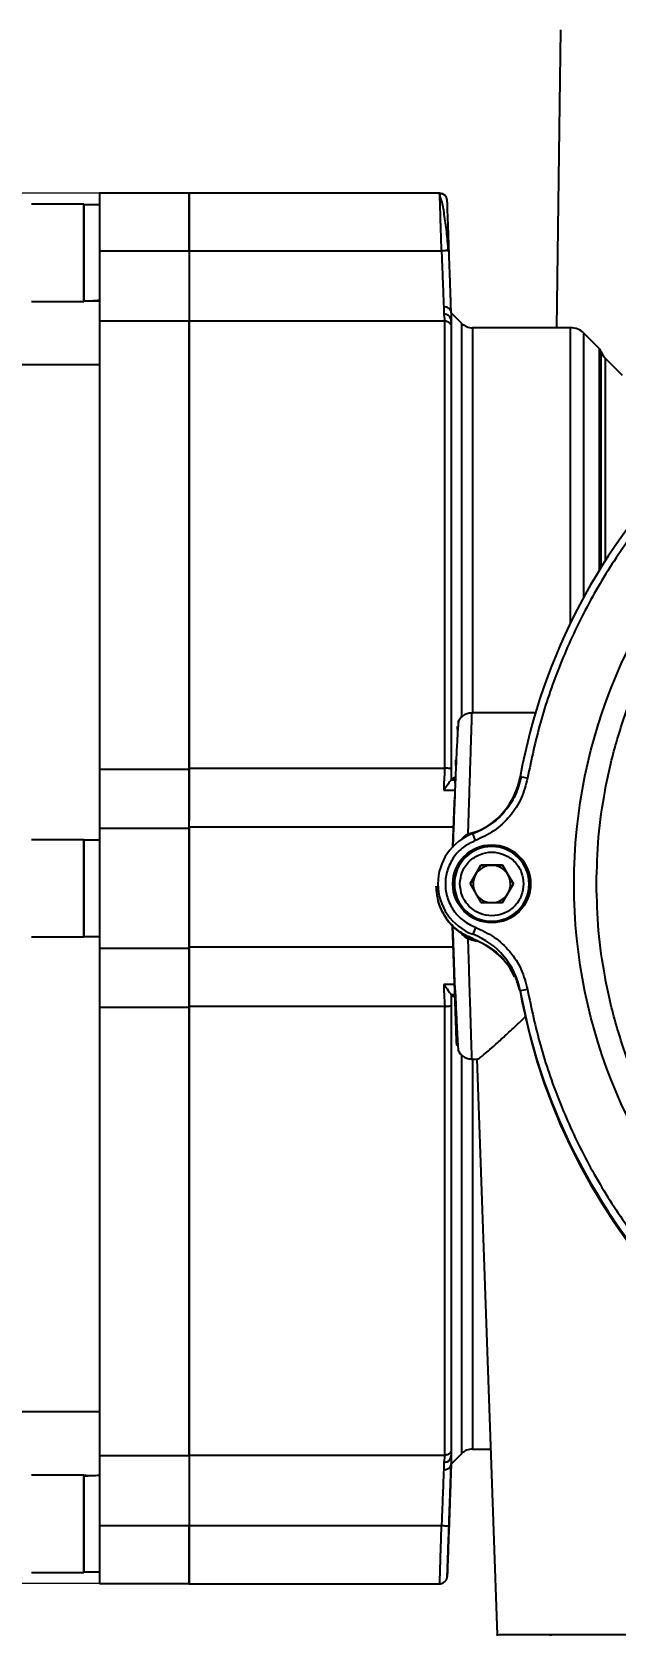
# Model space of a CAD drawing. Header units: millimetres. Extents: x 2344 to 4024, y 1094 to 2282.
# Drawn here: x 3394.2 to 3472.2, y 1926.3 to 2140.7 of the extents above; entities that cross this region are included whole.
import ezdxf

# ---------------------------------------------------------------- set-up
doc = ezdxf.new("R2010")
doc.units = ezdxf.units.MM
doc.layers.add('AM_5', color=3, linetype='Continuous', lineweight=25)
doc.styles.add('SLDTEXTSTYLE1', font='txt.shx', dxfattribs={"width": 0.7, "bigfont": 'gbcbig.shx'})
doc.dimstyles.new('SLDDIMSTYLE12$0', dxfattribs={"dimtxt": 12, "dimasz": 10, "dimexe": 0, "dimexo": 0.0625, "dimgap": 0.875, "dimtad": 1, "dimdec": 1, "dimlfac": 1.8, "dimrnd": 1e-09, "dimzin": 12, "dimdsep": 46, "dimtxsty": 'SLDTEXTSTYLE1', "dimcen": 0.09, "dimdle": 8.16, "dimclrd": 3, "dimclre": 3, "dimadec": 0, "dimazin": 3, "dimtfac": 1, "dimtdec": 1, "dimtofl": 0, "dimtmove": 0, "dimatfit": 3, "dimfxl": 0, "dimfrac": 2, "dimtolj": 1, "dimlwd": 5, "dimlwe": 5, "dimarcsym": 0})

# ---------------------------------------------------------------- blocks, each defined once
blk = doc.blocks.new('*D61')
at = {"layer": 'AM_5', "color": 3, "lineweight": 5, "transparency": 16777216}
blk.add_line((3403.17, 2119.18), (3236.54, 2119.18), dxfattribs=at)
at = {"layer": 'AM_5', "color": 3, "linetype": 'Continuous', "lineweight": 5, "transparency": 16777216}
for p, q in [((3236.54, 2109.18), (3236.54, 1943.18)), ((3403.17, 1933.18), (3236.54, 1933.18))]:
    blk.add_line(p, q, dxfattribs=at)
at = {"layer": 'AM_5', "color": 3, "transparency": 16777216}
for points in [[(3234.88, 2109.18), (3238.21, 2109.18), (3236.54, 2119.18)], [(3234.88, 1943.18), (3238.21, 1943.18), (3236.54, 1933.18)]]:
    blk.add_solid(points, dxfattribs=at)
at = {"layer": 'Defpoints', "color": 0, "transparency": 16777216}
for p in [(3403.23, 2119.18), (3236.54, 1933.18), (3403.23, 1933.18)]:
    blk.add_point(p, dxfattribs=at)
at = {"layer": 'AM_5', "color": 0, "transparency": 16777216, "insert": (3229.67, 2026.18), "char_height": 12, "attachment_point": 5, "rotation": 90, "style": 'SLDTEXTSTYLE1'}
blk.add_mtext('\\A1;186', dxfattribs=at)

msp = doc.modelspace()

# ---------------------------------------------------------------- linework, layer by layer
at = {"color": 7, "linetype": 'Continuous', "lineweight": 25}
for p, q in [((3464.829, 2140.999), (3464.307, 2101.163)), ((3415.229, 2119.183), (3403.229, 2119.184)), ((3403.229, 2119.184), (3403.229, 2111.464)), ((3415.229, 2111.464), (3415.229, 2119.183)), ((3448.704, 2119.163), (3415.229, 2119.163)), ((3448.893, 2118.326), (3448.667, 2119.023)), ((3401.129, 2117.684), (3394.129, 2117.684)), ((3401.129, 2117.684), (3401.129, 2111.184)), ((3403.229, 2117.624), (3401.129, 2117.624)), ((3401.129, 2104.744), (3401.129, 2117.624)), ((3401.129, 2111.184), (3401.129, 2104.684)), ((3403.229, 2111.464), (3415.229, 2111.464)), ((3403.229, 2111.464), (3403.229, 2102.028)), ((3415.229, 2111.464), (3415.229, 2102.028)), ((3415.229, 2111.461), (3448.94, 2111.461)), ((3394.129, 2104.684), (3401.129, 2104.684)), ((3415.229, 2102.028), (3403.229, 2102.028)), ((3449.363, 2102.042), (3415.229, 2102.042)), ((3449.229, 2103.001), (3449.363, 2102.042)), ((3450.23, 2102.043), (3450.16, 2102.44)), ((3450.229, 2103.18), (3450.229, 2102.118)), ((3451.643, 2101.749), (3450.229, 2103.163)), ((3450.229, 2102.118), (3450.229, 2101.552)), ((3466.193, 2101.163), (3453.057, 2101.163)), ((3470.042, 2098.35), (3467.961, 2100.431)), ((3470.292, 2069.141), (3470.292, 2097.933)), ((3473.123, 2094.769), (3470.791, 2097.101)), ((3470.791, 2097.101), (3470.791, 2069.93)), ((3403.229, 2096.184), (3262.229, 2096.184)), ((3461.489, 2049.642), (3452.973, 2049.642)), ((3450.822, 2043.35), (3450.796, 2042.602)), ((3450.822, 2043.359), (3450.822, 2043.35)), ((3403.228, 2042.117), (3415.228, 2042.117)), ((3403.228, 2042.117), (3403.228, 2034.179)), ((3415.228, 2042.269), (3449.362, 2042.258)), ((3415.228, 2042.117), (3415.228, 2035.275)), ((3450.228, 2042.155), (3450.228, 2040.698)), ((3449.235, 2039.322), (3450.733, 2039.322)), ((3450.213, 2040.671), (3450.228, 2040.698)), ((3450.729, 2040.671), (3450.213, 2040.671)), ((3450.228, 2040.698), (3450.707, 2041.062)), ((3450.742, 2041.05), (3450.714, 2040.256)), ((3450.742, 2041.063), (3450.742, 2041.05)), ((3450.623, 2037.635), (3450.416, 2031.715)), ((3450.65, 2038.421), (3450.623, 2037.635)), ((3450.65, 2038.439), (3450.65, 2038.421)), ((3401.128, 2032.684), (3394.128, 2032.684)), ((3401.128, 2032.684), (3401.128, 2019.684)), ((3403.228, 2032.624), (3401.128, 2032.624)), ((3401.128, 2019.744), (3401.128, 2032.624)), ((3415.228, 2034.179), (3403.228, 2034.179)), ((3403.228, 2034.179), (3403.228, 2018.188)), ((3450.507, 2034.341), (3415.228, 2034.341)), ((3415.228, 2018.188), (3415.228, 2034.179)), ((3452.455, 2033.449), (3452.983, 2033.604)), ((3452.983, 2033.604), (3453.859, 2033.883)), ((3454.208, 2029.27), (3452.764, 2026.77)), ((3453.486, 2028.014), (3454.208, 2029.264)), ((3457.094, 2029.27), (3454.208, 2029.27)), ((3454.208, 2029.264), (3454.208, 2029.27)), ((3454.208, 2029.264), (3455.651, 2029.264)), ((3455.651, 2029.264), (3457.094, 2029.264)), ((3458.538, 2026.77), (3457.094, 2029.27)), ((3457.094, 2029.264), (3457.094, 2029.27)), ((3457.094, 2029.264), (3457.816, 2028.014)), ((3448.228, 2026.474), (3448.228, 2026.401)), ((3448.451, 2026.772), (3448.451, 2026.738)), ((3450.651, 2026.768), (3450.651, 2026.757)), ((3452.764, 2026.77), (3454.208, 2024.27)), ((3452.766, 2026.767), (3453.486, 2028.014)), ((3457.094, 2024.27), (3458.538, 2026.77)), ((3457.816, 2028.014), (3458.536, 2026.767)), ((3460.651, 2026.757), (3460.651, 2026.768)), ((3454.208, 2024.27), (3457.094, 2024.27)), ((3394.128, 2019.684), (3401.128, 2019.684)), ((3401.128, 2019.744), (3403.228, 2019.744)), ((3453.119, 2019.998), (3453.119, 2020.032)), ((3403.228, 2018.188), (3415.228, 2018.188)), ((3403.228, 2018.188), (3403.228, 2010.25)), ((3415.228, 2018.351), (3450.506, 2018.351)), ((3415.228, 2018.188), (3415.228, 2010.25)), ((3450.506, 2018.351), (3450.511, 2018.214)), ((3453.008, 2019.267), (3452.451, 2019.426)), ((3453.047, 2019.397), (3453.008, 2019.267)), ((3453.645, 2019.073), (3453.008, 2019.267)), ((3453.163, 2019.354), (3453.163, 2019.426)), ((3450.681, 2013.334), (3449.235, 2013.334)), ((3458.704, 2014.348), (3458.561, 2014.674)), ((3450.228, 2011.952), (3450.212, 2011.979)), ((3450.212, 2011.979), (3450.729, 2011.979)), ((3450.228, 2011.952), (3450.228, 2010.494)), ((3450.744, 2011.557), (3450.228, 2011.952)), ((3450.731, 2011.979), (3450.793, 2011.979)), ((3459.442, 2012.46), (3459.442, 2012.426)), ((3415.228, 2010.25), (3403.228, 2010.25)), ((3449.362, 2010.392), (3415.228, 2010.389)), ((3452.961, 2003.35), (3453.738, 2003.35)), ((3453.669, 2003.395), (3456.359, 1926.346)), ((3262.228, 1956.184), (3403.228, 1956.184)), ((3453.056, 1951.163), (3455.493, 1951.163)), ((3403.228, 1950.339), (3415.228, 1950.339)), ((3403.228, 1950.339), (3403.228, 1940.903)), ((3415.228, 1950.353), (3449.362, 1950.353)), ((3415.228, 1950.339), (3415.228, 1940.903)), ((3449.362, 1950.353), (3449.228, 1949.382)), ((3449.228, 1949.382), (3449.228, 1948.42)), ((3450.152, 1949.926), (3450.228, 1950.264)), ((3450.159, 1949.942), (3450.229, 1950.34)), ((3450.228, 1950.842), (3450.228, 1950.264)), ((3450.228, 1949.163), (3451.642, 1950.577)), ((3450.228, 1950.264), (3450.228, 1949.194)), ((3450.228, 1949.194), (3450.228, 1949.163)), ((3450.228, 1949.163), (3450.228, 1949.136)), ((3401.128, 1947.684), (3394.128, 1947.684)), ((3401.128, 1947.684), (3401.128, 1934.684)), ((3401.128, 1934.744), (3401.128, 1947.508)), ((3415.228, 1940.903), (3403.228, 1940.903)), ((3403.228, 1940.903), (3403.228, 1933.184)), ((3415.228, 1933.183), (3415.228, 1940.903)), ((3448.939, 1940.9), (3415.228, 1940.9)), ((3394.128, 1934.684), (3401.128, 1934.684)), ((3401.128, 1934.744), (3403.228, 1934.744)), ((3403.228, 1933.184), (3415.228, 1933.183)), ((3415.228, 1933.164), (3448.705, 1933.163))]:
    msp.add_line(p, q, dxfattribs=at)
at = {"color": 7, "linetype": 'Continuous', "lineweight": 25, "flags": 128}
for points in [[(3449.229, 2103.957), (3449.229, 2103.824), (3449.229, 2103.694), (3449.229, 2103.568), (3449.229, 2103.447), (3449.229, 2103.329), (3449.229, 2103.215), (3449.229, 2103.106), (3449.229, 2103.001)], [(3403.229, 2102.028), (3403.229, 2100.769), (3403.229, 2099.165), (3403.229, 2097.224), (3403.229, 2094.953), (3403.229, 2092.365), (3403.229, 2089.47), (3403.229, 2086.282), (3403.229, 2082.817), (3403.229, 2079.089), (3403.229, 2075.116), (3403.229, 2070.917), (3403.228, 2066.511), (3403.228, 2061.918), (3403.228, 2057.16), (3403.228, 2052.258), (3403.228, 2047.236), (3403.228, 2042.117)], [(3415.228, 2042.117), (3415.228, 2047.236), (3415.228, 2052.258), (3415.228, 2057.16), (3415.228, 2061.918), (3415.228, 2066.511), (3415.229, 2070.917), (3415.229, 2075.116), (3415.229, 2079.089), (3415.229, 2082.816), (3415.229, 2086.282), (3415.229, 2089.47), (3415.229, 2092.365), (3415.229, 2094.953), (3415.229, 2097.224), (3415.229, 2099.165), (3415.229, 2100.769), (3415.229, 2102.028)], [(3449.362, 2042.258), (3449.362, 2047.375), (3449.362, 2052.394), (3449.362, 2057.291), (3449.362, 2062.045), (3449.362, 2066.632), (3449.362, 2071.032), (3449.363, 2075.224), (3449.363, 2079.189), (3449.363, 2082.909), (3449.363, 2086.367), (3449.363, 2089.545), (3449.363, 2092.431), (3449.363, 2095.009), (3449.363, 2097.27), (3449.363, 2099.201), (3449.363, 2100.794), (3449.363, 2102.042)], [(3450.229, 2101.552), (3450.229, 2100.312), (3450.229, 2098.73), (3450.229, 2096.811), (3450.229, 2094.565), (3450.229, 2092.003), (3450.229, 2089.136), (3450.229, 2085.978), (3450.229, 2082.543), (3450.229, 2078.847), (3450.229, 2074.908), (3450.229, 2070.742), (3450.228, 2066.371), (3450.228, 2061.813), (3450.228, 2057.09), (3450.228, 2052.225), (3450.228, 2047.238), (3450.228, 2042.155)], [(3451.643, 2049.142), (3451.643, 2051.824), (3451.643, 2056.611), (3451.643, 2061.257), (3451.643, 2065.739), (3451.643, 2070.038), (3451.643, 2074.132), (3451.643, 2078.002), (3451.643, 2081.632), (3451.643, 2085.003), (3451.643, 2088.101), (3451.643, 2090.911), (3451.643, 2093.419), (3451.643, 2095.614), (3451.643, 2097.486), (3451.643, 2099.026), (3451.643, 2100.227), (3451.643, 2101.084), (3451.643, 2101.592), (3451.643, 2101.749)], [(3453.057, 2101.163), (3453.057, 2101.119), (3453.057, 2100.768), (3453.057, 2100.067), (3453.057, 2099.021), (3453.057, 2097.635), (3453.057, 2095.914), (3453.057, 2093.867), (3453.057, 2091.503), (3453.057, 2088.834), (3453.057, 2085.872), (3453.057, 2082.631), (3453.057, 2079.125), (3453.057, 2075.372), (3453.057, 2071.389), (3453.057, 2067.194), (3453.057, 2062.808), (3453.057, 2058.25), (3453.057, 2053.542), (3453.057, 2049.642)], [(3466.193, 2061.73), (3466.193, 2062.057), (3466.193, 2066.485), (3466.193, 2070.724), (3466.193, 2074.753), (3466.193, 2078.554), (3466.193, 2082.108), (3466.193, 2085.399), (3466.193, 2088.412), (3466.193, 2091.133), (3466.193, 2093.548), (3466.193, 2095.646), (3466.193, 2097.417), (3466.193, 2098.854), (3466.193, 2099.948), (3466.193, 2100.696), (3466.193, 2101.094), (3466.193, 2101.163)], [(3467.961, 2065.156), (3467.961, 2068.23), (3467.961, 2072.424), (3467.961, 2076.39), (3467.961, 2080.108), (3467.961, 2083.559), (3467.961, 2086.727), (3467.961, 2089.596), (3467.961, 2092.152), (3467.961, 2094.382), (3467.961, 2096.275), (3467.961, 2097.822), (3467.961, 2099.015), (3467.961, 2099.849), (3467.961, 2100.319), (3467.961, 2100.431)], [(3470.042, 2068.738), (3470.042, 2071.742), (3470.042, 2075.581), (3470.042, 2079.172), (3470.042, 2082.499), (3470.042, 2085.545), (3470.042, 2088.295), (3470.042, 2090.734), (3470.042, 2092.851), (3470.042, 2094.636), (3470.042, 2096.079), (3470.042, 2097.172), (3470.042, 2097.912), (3470.042, 2098.293), (3470.042, 2098.35)], [(3459.442, 2012.419), (3460.599, 2007.093), (3461.401, 2004.159)], [(3403.228, 2010.25), (3403.228, 2005.131), (3403.228, 2000.109), (3403.228, 1995.207), (3403.228, 1990.449), (3403.228, 1985.856), (3403.228, 1981.45), (3403.228, 1977.251), (3403.228, 1973.278), (3403.228, 1969.55), (3403.228, 1966.085), (3403.228, 1962.897), (3403.228, 1960.002), (3403.228, 1957.414), (3403.228, 1955.143), (3403.228, 1953.202), (3403.228, 1951.598), (3403.228, 1950.339)], [(3415.228, 1950.339), (3415.228, 1951.598), (3415.228, 1953.202), (3415.228, 1955.143), (3415.228, 1957.413), (3415.228, 1960.002), (3415.228, 1962.897), (3415.228, 1966.085), (3415.228, 1969.55), (3415.228, 1973.278), (3415.228, 1977.251), (3415.228, 1981.45), (3415.228, 1985.856), (3415.228, 1990.449), (3415.228, 1995.207), (3415.228, 2000.109), (3415.228, 2005.131), (3415.228, 2010.25)], [(3449.362, 1950.353), (3449.362, 1951.623), (3449.362, 1953.237), (3449.362, 1955.189), (3449.362, 1957.47), (3449.362, 1960.068), (3449.362, 1962.973), (3449.362, 1966.169), (3449.362, 1969.644), (3449.362, 1973.379), (3449.362, 1977.359), (3449.362, 1981.565), (3449.362, 1985.978), (3449.362, 1990.576), (3449.362, 1995.339), (3449.362, 2000.245), (3449.362, 2005.27), (3449.362, 2010.392)], [(3450.228, 2010.494), (3450.228, 2005.405), (3450.228, 2000.412), (3450.228, 1995.538), (3450.228, 1990.806), (3450.228, 1986.237), (3450.228, 1981.853), (3450.228, 1977.674), (3450.228, 1973.72), (3450.228, 1970.008), (3450.228, 1966.556), (3450.228, 1963.38), (3450.228, 1960.495), (3450.228, 1957.913), (3450.228, 1955.647), (3450.228, 1953.708), (3450.228, 1952.104), (3450.228, 1950.842)], [(3451.642, 1950.577), (3451.642, 1950.578), (3451.642, 1950.756), (3451.642, 1951.286), (3451.642, 1952.164), (3451.642, 1953.387), (3451.642, 1954.948), (3451.642, 1956.841), (3451.642, 1959.056), (3451.642, 1961.583), (3451.642, 1964.411), (3451.642, 1967.526), (3451.642, 1970.915), (3451.642, 1974.56), (3451.642, 1978.445), (3451.642, 1982.553), (3451.642, 1986.863), (3451.642, 1991.356), (3451.642, 1996.011), (3451.642, 2000.807), (3451.642, 2003.832)], [(3453.057, 2003.311), (3453.057, 1999.084), (3453.057, 1994.367), (3453.057, 1989.799), (3453.056, 1985.401), (3453.056, 1981.194), (3453.056, 1977.197), (3453.056, 1973.429), (3453.056, 1969.907), (3453.056, 1966.649), (3453.056, 1963.669), (3453.056, 1960.981), (3453.056, 1958.598), (3453.056, 1956.531), (3453.056, 1954.79), (3453.056, 1953.382), (3453.056, 1952.315), (3453.056, 1951.593), (3453.056, 1951.219), (3453.056, 1951.163)]]:
    msp.add_lwpolyline(points, dxfattribs=at)
at = {"color": 7, "linetype": 'Continuous', "lineweight": 25}
for centre, radius in [((3538.151, 2026.774), 71.5), ((3455.651, 2026.774), 5.2)]:
    msp.add_circle(centre, radius, dxfattribs=at)
for centre, radius, start, end in [((3448.704, 2118.163), 1, 1.99976, 89.99975), ((3538.151, 2026.772), 80, 100.30604, 169.69383), ((3453.057, 2103.163), 2, 224.99969, 269.99969), ((3466.193, 2098.663), 2.5, 44.99977, 89.99969), ((3469.335, 2097.643), 1, 16.90237, 44.99987), ((3472.205, 2098.515), 2, 196.90236, 224.99969), ((3449.603, 2042.874), 10, 290.58663, 349.69385), ((3438.945, 1924.175), 118.693, 79.57321, 80.05575), ((3455.651, 2026.772), 7.2, 110.58661, 179.99981), ((3144.343, 1916.734), 330.121, 20.5433, 20.71651), ((3455.651, 2026.757), 5.2, 0.00011, 179.99974), ((3455.651, 2026.768), 5, 359.99978, 179.99975), ((3455.651, 2026.764), 2.5, 89.99966, 149.9996), ((3455.651, 2026.764), 2.5, 29.99978, 89.99971), ((3455.728, 2026.401), 7.5, 179.99988, 250.00153), ((3455.651, 2026.772), 7.2, 179.99987, 249.41339), ((3455.651, 2026.768), 5, 179.99995, 359.99959), ((3455.651, 2026.757), 5, 179.99995, 359.99959), ((3455.651, 2026.764), 2.5, 149.99962, 207.09742), ((3455.651, 2026.764), 2.5, 332.90197, 29.99975), ((3455.651, 2026.764), 2.5, 212.9021, 265.89476), ((3455.651, 2026.764), 2.5, 274.10462, 327.09726), ((3767.019, 1902.931), 335.031, 159.37056, 159.54192), ((3449.603, 2010.67), 10, 10.30615, 69.41337), ((3449.743, 2009.957), 10, 28.14855, 70.0015), ((3481.474, 1895.489), 119.028, 100.18577, 100.66732), ((3538.151, 2026.772), 80, 190.30617, 259.69396), ((3538.228, 2026.4), 80, 190.52799, 258.6349), ((3453.056, 1949.163), 2, 89.99969, 134.99969)]:
    msp.add_arc(centre, radius, start, end, dxfattribs=at)
for centre, start_param, end_param in [((3401.129, 2111.184), 4.712389, 4.9017857), ((3403.229, 2111.184), 4.6181163, 4.712389), ((3401.128, 1941.184), 1.4765235, 1.5707963), ((3403.228, 1941.184), 1.5707963, 1.760193)]:
    msp.add_ellipse(centre, major_axis=(11.154, 0), ratio=0.5773503, start_param=start_param, end_param=end_param, dxfattribs=at)
for points in [[(3415.229, 2119.163), (3415.229, 2119.051), (3415.229, 2118.825), (3415.229, 2117.059), (3415.229, 2114.52), (3415.229, 2112.481), (3415.229, 2111.461)], [(3415.229, 2111.461), (3415.229, 2110.357), (3415.229, 2108.15), (3415.229, 2105.272), (3415.229, 2103.032), (3415.229, 2102.372), (3415.229, 2102.042)], [(3415.229, 2102.042), (3415.229, 2101.467), (3415.229, 2100.318), (3415.229, 2097.718), (3415.229, 2094.504), (3415.229, 2090.642), (3415.229, 2086.185), (3415.229, 2081.17), (3415.229, 2075.645), (3415.229, 2069.661), (3415.228, 2063.273), (3415.228, 2056.538), (3415.228, 2049.532), (3415.228, 2044.69), (3415.228, 2042.269)], [(3450.229, 2102.118), (3450.214, 2102.233), (3450.184, 2102.465), (3449.952, 2102.757), (3449.622, 2102.961), (3449.36, 2102.988), (3449.229, 2103.001)], [(3450.229, 2101.552), (3450.179, 2101.623), (3450.081, 2101.765), (3449.868, 2101.919), (3449.625, 2102.022), (3449.45, 2102.035), (3449.363, 2102.042)], [(3415.228, 2034.341), (3415.228, 2034.484), (3415.228, 2034.771), (3415.228, 2036.546), (3415.228, 2039.08), (3415.228, 2041.206), (3415.228, 2042.269)], [(3450.228, 2042.155), (3450.179, 2042.17), (3450.08, 2042.2), (3449.867, 2042.232), (3449.624, 2042.254), (3449.45, 2042.257), (3449.362, 2042.258)], [(3459.575, 2041.092), (3459.353, 2040.253), (3458.909, 2038.574), (3457.45, 2036.392), (3455.537, 2034.593), (3453.955, 2033.879), (3453.163, 2033.522)], [(3415.228, 2034.341), (3415.228, 2034.192), (3415.228, 2033.895), (3415.228, 2032.039), (3415.228, 2029.436), (3415.228, 2026.363), (3415.228, 2023.287), (3415.228, 2020.677), (3415.228, 2018.809), (3415.228, 2018.504), (3415.228, 2018.351)], [(3415.228, 2010.389), (3415.228, 2011.453), (3415.228, 2013.58), (3415.228, 2016.121), (3415.228, 2017.906), (3415.228, 2018.203), (3415.228, 2018.351)], [(3415.228, 2010.389), (3415.228, 2007.965), (3415.228, 2003.118), (3415.228, 1996.1), (3415.228, 1989.351), (3415.228, 1982.946), (3415.228, 1976.941), (3415.228, 1971.394), (3415.228, 1966.355), (3415.228, 1961.872), (3415.228, 1957.982), (3415.228, 1954.739), (3415.228, 1952.108), (3415.228, 1950.938), (3415.228, 1950.353)], [(3449.362, 2010.392), (3449.449, 2010.394), (3449.624, 2010.396), (3449.867, 2010.418), (3450.08, 2010.45), (3450.179, 2010.479), (3450.228, 2010.494)], [(3415.228, 1950.353), (3415.228, 1950.019), (3415.228, 1949.349), (3415.228, 1947.098), (3415.228, 1944.213), (3415.228, 1942.004), (3415.228, 1940.9)], [(3449.228, 1949.382), (3449.358, 1949.396), (3449.619, 1949.423), (3449.96, 1949.623), (3450.088, 1949.825), (3450.152, 1949.926)], [(3450.228, 1950.842), (3450.178, 1950.771), (3450.08, 1950.63), (3449.867, 1950.476), (3449.624, 1950.372), (3449.449, 1950.359), (3449.362, 1950.353)], [(3463.359, 1926.346), (3463.411, 1926.348), (3463.516, 1926.352), (3464.348, 1926.358), (3465.642, 1926.363), (3467.397, 1926.367), (3469.531, 1926.371), (3471.967, 1926.374), (3474.611, 1926.375), (3477.359, 1926.376), (3480.108, 1926.375), (3482.751, 1926.374), (3485.188, 1926.371), (3487.322, 1926.367), (3489.077, 1926.363), (3490.371, 1926.357), (3491.203, 1926.352), (3491.307, 1926.348), (3491.359, 1926.346)], [(3491.359, 1926.346), (3491.307, 1926.344), (3491.203, 1926.34), (3490.371, 1926.334), (3489.077, 1926.329), (3487.322, 1926.325), (3485.188, 1926.321), (3482.751, 1926.318), (3480.108, 1926.316), (3477.359, 1926.316), (3474.611, 1926.316), (3471.967, 1926.318), (3469.531, 1926.321), (3467.397, 1926.325), (3465.642, 1926.329), (3464.348, 1926.334), (3463.516, 1926.34), (3463.411, 1926.344), (3463.359, 1926.346)]]:
    msp.add_open_spline(points, degree=3, dxfattribs=at)
for points, knots in [([(3449.588, 2118.615), (3449.547, 2118.687), (3449.454, 2118.849), (3449.222, 2119.006), (3448.943, 2119.08), (3448.758, 2119.04), (3448.667, 2119.02)], [0, 0, 0, 0, 0.2110006, 0.4756494, 0.740464, 1, 1, 1, 1]), ([(3448.94, 2111.461), (3448.91, 2112.463), (3448.857, 2114.217), (3448.794, 2116.248), (3448.753, 2117.607), (3448.725, 2118.511), (3448.708, 2119.065), (3448.705, 2119.131), (3448.704, 2119.163)], [0, 0, 0, 0, 0.2452809, 0.42889926, 0.57905177, 0.72428424, 0.86459927, 1, 1, 1, 1]), ([(3449.868, 2111.47), (3449.792, 2112.322), (3449.637, 2114.054), (3449.314, 2116.367), (3449.05, 2117.881), (3448.921, 2118.247), (3448.893, 2118.326)], [0, 0, 0, 0, 0.2966354, 0.6024529, 0.914745, 1, 1, 1, 1]), ([(3449.94, 2111.458), (3449.908, 2112.35), (3449.846, 2114.133), (3449.768, 2116.354), (3449.714, 2117.902), (3449.707, 2118.099), (3449.704, 2118.198)], [0, 0, 0, 0, 0.249886, 0.4997488, 0.7497519, 1, 1, 1, 1]), ([(3449.94, 2111.458), (3449.926, 2111.462), (3449.905, 2111.469), (3449.781, 2111.473), (3449.652, 2111.475), (3449.492, 2111.474), (3449.259, 2111.47), (3449.066, 2111.464), (3448.94, 2111.461)], [0, 0, 0, 0, 0.239471, 0.3683705, 0.5000015, 0.6316323, 0.7605311, 1, 1, 1, 1]), ([(3448.94, 2111.461), (3448.972, 2110.636), (3449.027, 2109.189), (3449.106, 2107.139), (3449.174, 2105.379), (3449.211, 2104.417), (3449.229, 2103.957)], [0, 0, 0, 0, 0.2851739, 0.500074, 0.7610217, 1, 1, 1, 1]), ([(3450.229, 2103.18), (3450.21, 2103.712), (3450.173, 2104.782), (3450.102, 2106.819), (3450.023, 2109.071), (3449.967, 2110.664), (3449.94, 2111.458)], [0, 0, 0, 0, 0.2485215, 0.4999911, 0.7509557, 1, 1, 1, 1]), ([(3450.229, 2103.18), (3450.224, 2103.235), (3450.214, 2103.342), (3450.149, 2103.497), (3450.065, 2103.614), (3449.985, 2103.694), (3449.939, 2103.731), (3449.909, 2103.755), (3449.814, 2103.824), (3449.594, 2103.937), (3449.356, 2103.95), (3449.229, 2103.957)], [0, 0, 0, 0, 0.13274928, 0.2587097, 0.38346285, 0.46187539, 0.50802694, 0.51153962, 0.54269826, 0.7552829, 1, 1, 1, 1]), ([(3524.017, 2104.499), (3521.521, 2103.973), (3516.484, 2102.911), (3509.107, 2100.372), (3501.865, 2097.103), (3494.886, 2093.04), (3488.283, 2088.228), (3482.189, 2082.736), (3476.697, 2076.642), (3471.885, 2070.039), (3467.822, 2063.06), (3464.553, 2055.818), (3462.014, 2048.441), (3460.952, 2043.404), (3460.426, 2040.908)], [0, 0, 0, 0, 0.0799588, 0.1613715, 0.2441424, 0.3288926, 0.4142166, 0.5, 0.5857784, 0.6711024, 0.7558576, 0.8386237, 0.9200388, 1, 1, 1, 1]), ([(3469.651, 2026.781), (3469.706, 2028.87), (3469.816, 2033.048), (3470.726, 2039.387), (3472.211, 2045.739), (3474.385, 2052.105), (3477.216, 2058.328), (3480.73, 2064.351), (3484.884, 2070.042), (3489.628, 2075.304), (3494.889, 2080.047), (3500.581, 2084.201), (3506.604, 2087.715), (3512.827, 2090.547), (3519.192, 2092.718), (3525.545, 2094.213), (3531.884, 2095.09), (3538.151, 2095.376), (3544.418, 2095.09), (3550.757, 2094.213), (3557.109, 2092.718), (3563.475, 2090.547), (3569.698, 2087.715), (3575.721, 2084.201), (3581.413, 2080.047), (3586.674, 2075.304), (3591.418, 2070.042), (3595.572, 2064.351), (3599.086, 2058.328), (3601.916, 2052.105), (3604.09, 2045.739), (3605.576, 2039.387), (3606.486, 2033.048), (3606.596, 2028.87), (3606.651, 2026.781)], [0, 0, 0, 0, 0.0291236, 0.0582485, 0.08912, 0.1199941, 0.1519015, 0.1843128, 0.2170688, 0.25, 0.2829312, 0.3156872, 0.3480985, 0.3800059, 0.4108775, 0.4417515, 0.4708745, 0.5, 0.529123, 0.5582485, 0.58912, 0.6199941, 0.6519015, 0.6843128, 0.7170688, 0.75, 0.7829312, 0.8156872, 0.8480985, 0.8800059, 0.9108775, 0.9417515, 0.9708751, 1, 1, 1, 1]), ([(3451.259, 2048.524), (3451.246, 2048.56), (3451.204, 2048.672), (3451.122, 2047.744), (3451.01, 2045.846), (3450.88, 2043.013), (3450.736, 2039.44), (3450.59, 2035.605), (3450.492, 2032.878), (3450.448, 2031.678)], [0, 0, 0, 0, 0.0767643, 0.2381811, 0.3986006, 0.5581807, 0.7170876, 0.8754904, 1, 1, 1, 1]), ([(3450.994, 2047.73), (3450.997, 2047.747), (3451.009, 2047.809), (3451.058, 2047.484), (3451.094, 2047.247)], [0, 0, 0, 0, 0.272533, 1, 1, 1, 1]), ([(3453.039, 2049.64), (3452.852, 2049.631), (3452.464, 2049.613), (3451.911, 2049.368), (3451.428, 2048.972), (3451.232, 2048.607), (3451.135, 2048.426)], [0, 0, 0, 0, 0.2341083, 0.485653, 0.7448761, 1, 1, 1, 1]), ([(3452.973, 2049.642), (3452.971, 2049.591), (3452.968, 2049.489), (3452.943, 2048.719), (3452.911, 2047.708), (3452.875, 2046.579), (3452.827, 2045.073), (3452.762, 2043.064), (3452.676, 2040.404), (3452.574, 2037.189), (3452.496, 2034.724), (3452.455, 2033.449)], [0, 0, 0, 0, 0.1217334, 0.2456529, 0.3295313, 0.4143849, 0.5002146, 0.6112196, 0.7315209, 0.8611156, 1, 1, 1, 1]), ([(3449.362, 2042.258), (3449.35, 2041.856), (3449.329, 2041.15), (3449.253, 2040.312), (3449.225, 2039.736), (3449.232, 2039.451), (3449.235, 2039.322)], [0, 0, 0, 0, 0.3927265, 0.6900266, 0.8591704, 1, 1, 1, 1]), ([(3450.213, 2040.671), (3450.089, 2040.499), (3449.81, 2040.112), (3449.44, 2039.604), (3449.235, 2039.322)], [0, 0, 0, 0, 0.4434973, 1, 1, 1, 1]), ([(3460.426, 2040.908), (3460.192, 2040.005), (3459.717, 2038.168), (3458.132, 2035.754), (3456.04, 2033.764), (3454.318, 2032.969), (3453.471, 2032.578)], [0, 0, 0, 0, 0.2457963, 0.5, 0.7542037, 1, 1, 1, 1]), ([(3453.471, 2032.578), (3452.917, 2032.314), (3451.784, 2031.773), (3450.474, 2030.355), (3449.637, 2028.638), (3449.36, 2026.774), (3449.637, 2024.91), (3450.474, 2023.194), (3451.784, 2021.776), (3452.917, 2021.234), (3453.471, 2020.97)], [0, 0, 0, 0, 0.122089, 0.25, 0.377911, 0.5, 0.622089, 0.75, 0.877911, 1, 1, 1, 1]), ([(3451.582, 2032.654), (3451.694, 2032.803), (3451.935, 2033.122), (3452.274, 2033.335), (3452.455, 2033.449)], [0, 0, 0, 0, 0.4647089, 1, 1, 1, 1]), ([(3451.401, 2026.77), (3451.458, 2027.305), (3451.545, 2028.127), (3452.075, 2029.117), (3452.624, 2029.797), (3453.304, 2030.349), (3454.294, 2030.862), (3455.651, 2031.123), (3457.008, 2030.862), (3457.998, 2030.349), (3458.678, 2029.797), (3459.227, 2029.117), (3459.757, 2028.127), (3459.844, 2027.305), (3459.901, 2026.77)], [0, 0, 0, 0, 0.1197284, 0.1841803, 0.25, 0.3158197, 0.3802716, 0.5, 0.6197284, 0.6841803, 0.75, 0.8158197, 0.8802716, 1, 1, 1, 1]), ([(3453.163, 2019.426), (3452.468, 2019.751), (3451.078, 2020.401), (3449.5, 2022.113), (3448.431, 2024.181), (3448.296, 2025.71), (3448.228, 2026.474)], [0, 0, 0, 0, 0.2500006, 0.5000011, 0.7500017, 1, 1, 1, 1]), ([(3459.901, 2026.77), (3459.844, 2026.235), (3459.757, 2025.413), (3459.227, 2024.423), (3458.678, 2023.743), (3457.997, 2023.191), (3457.008, 2022.678), (3455.651, 2022.417), (3454.294, 2022.678), (3453.304, 2023.191), (3452.624, 2023.743), (3452.075, 2024.423), (3451.545, 2025.413), (3451.458, 2026.235), (3451.401, 2026.77)], [0, 0, 0, 0, 0.1197284, 0.1841803, 0.25, 0.3158197, 0.3802716, 0.5, 0.6197284, 0.6841803, 0.75, 0.8158197, 0.8802716, 1, 1, 1, 1]), ([(3606.651, 2026.781), (3606.596, 2024.692), (3606.486, 2020.513), (3605.576, 2014.175), (3604.09, 2007.822), (3601.917, 2001.457), (3599.086, 1995.233), (3595.572, 1989.211), (3591.418, 1983.519), (3586.674, 1978.257), (3581.413, 1973.514), (3575.721, 1969.36), (3569.698, 1965.846), (3563.475, 1963.015), (3557.11, 1960.843), (3550.757, 1959.348), (3544.418, 1958.471), (3538.151, 1958.186), (3531.884, 1958.471), (3525.545, 1959.348), (3519.193, 1960.843), (3512.827, 1963.015), (3506.604, 1965.846), (3500.581, 1969.36), (3494.889, 1973.514), (3489.628, 1978.257), (3484.884, 1983.519), (3480.73, 1989.211), (3477.216, 1995.233), (3474.385, 2001.456), (3472.212, 2007.822), (3470.726, 2014.174), (3469.816, 2020.513), (3469.706, 2024.691), (3469.651, 2026.781)], [0, 0, 0, 0, 0.0291236, 0.0582485, 0.08912, 0.1199941, 0.1519015, 0.1843128, 0.2170688, 0.25, 0.2829312, 0.3156872, 0.3480985, 0.3800059, 0.4108775, 0.4417515, 0.4708745, 0.5, 0.529123, 0.5582485, 0.58912, 0.6199941, 0.6519015, 0.6843128, 0.7170688, 0.75, 0.7829312, 0.8156872, 0.8480985, 0.8800059, 0.9108775, 0.9417515, 0.9708751, 1, 1, 1, 1]), ([(3450.409, 2021.203), (3450.432, 2020.561), (3450.495, 2018.743), (3450.592, 2015.957), (3450.697, 2012.952), (3450.788, 2010.351), (3450.862, 2008.215), (3450.918, 2006.616), (3450.953, 2005.594), (3450.967, 2005.186), (3450.96, 2005.396), (3450.93, 2006.226), (3450.881, 2007.644), (3450.812, 2009.614), (3450.725, 2012.078), (3450.625, 2014.947), (3450.549, 2017.125), (3450.511, 2018.214)], [0, 0, 0, 0, 0.0375957, 0.1063366, 0.1750804, 0.243824, 0.3125667, 0.3813092, 0.4500521, 0.518795, 0.587537, 0.6562791, 0.7250226, 0.7937664, 0.8625103, 0.9312548, 1, 1, 1, 1]), ([(3450.506, 2018.351), (3450.501, 2018.506), (3450.489, 2018.827), (3450.449, 2019.998), (3450.415, 2020.961), (3450.412, 2021.048)], [0, 0, 0, 0, 0.46205961, 0.95109126, 1, 1, 1, 1]), ([(3450.413, 2021.048), (3450.415, 2021.001), (3450.418, 2020.93), (3450.432, 2020.508), (3450.45, 2019.991), (3450.475, 2019.298), (3450.503, 2018.47), (3450.53, 2017.691), (3450.557, 2016.912), (3450.586, 2016.086), (3450.611, 2015.395), (3450.628, 2014.881), (3450.643, 2014.462), (3450.646, 2014.393), (3450.647, 2014.348)], [0, 0, 0, 0, 0.1213599, 0.1847896, 0.2498693, 0.3550213, 0.4225846, 0.5, 0.5774194, 0.644984, 0.7501306, 0.8152129, 0.8786435, 1, 1, 1, 1]), ([(3450.647, 2014.348), (3450.646, 2014.395), (3450.643, 2014.466), (3450.628, 2014.889), (3450.611, 2015.406), (3450.586, 2016.098), (3450.557, 2016.926), (3450.53, 2017.705), (3450.503, 2018.485), (3450.475, 2019.311), (3450.45, 2020.001), (3450.432, 2020.515), (3450.418, 2020.934), (3450.415, 2021.003), (3450.413, 2021.048)], [0, 0, 0, 0, 0.1213599, 0.1847896, 0.2498693, 0.3550213, 0.4225846, 0.5, 0.5774194, 0.644984, 0.7501306, 0.8152129, 0.8786435, 1, 1, 1, 1]), ([(3452.451, 2019.426), (3452.279, 2019.54), (3451.924, 2019.775), (3451.59, 2020.122), (3451.488, 2020.356), (3451.474, 2020.388)], [0, 0, 0, 0, 0.4490394, 0.924132, 1, 1, 1, 1]), ([(3453.471, 2020.97), (3454.318, 2020.579), (3456.04, 2019.784), (3458.132, 2017.794), (3459.717, 2015.38), (3460.192, 2013.544), (3460.426, 2012.641)], [0, 0, 0, 0, 0.2457963, 0.5, 0.7542037, 1, 1, 1, 1]), ([(3452.451, 2019.426), (3452.49, 2018.204), (3452.565, 2015.838), (3452.654, 2013.048), (3452.721, 2010.947), (3452.771, 2009.398), (3452.824, 2007.714), (3452.877, 2006.039), (3452.923, 2004.584), (3452.952, 2003.702), (3452.964, 2003.314), (3452.962, 2003.385), (3452.961, 2003.4)], [0, 0, 0, 0, 0.1340749, 0.2594439, 0.3382255, 0.41313, 0.4841574, 0.6085038, 0.7306346, 0.850552, 0.9682583, 1, 1, 1, 1]), ([(3453.163, 2019.426), (3453.955, 2019.07), (3455.539, 2018.356), (3457.443, 2016.554), (3458.791, 2014.592), (3459.183, 2013.159), (3459.346, 2012.563)], [0, 0, 0, 0, 0.2693299, 0.5386597, 0.8079896, 1, 1, 1, 1]), ([(3449.235, 2013.334), (3449.232, 2013.154), (3449.225, 2012.692), (3449.312, 2011.726), (3449.343, 2010.903), (3449.362, 2010.392)], [0, 0, 0, 0, 0.1942422, 0.5006255, 1, 1, 1, 1]), ([(3449.235, 2013.334), (3449.438, 2013.053), (3449.807, 2012.544), (3450.087, 2012.154), (3450.212, 2011.979)], [0, 0, 0, 0, 0.5512851, 1, 1, 1, 1]), ([(3450.77, 2012.54), (3450.804, 2011.689), (3450.886, 2009.625), (3450.999, 2007.158), (3451.11, 2005.256), (3451.191, 2004.331), (3451.233, 2004.434), (3451.247, 2004.469)], [0, 0, 0, 0, 0.1663905, 0.4035453, 0.6419371, 0.881799, 1, 1, 1, 1]), ([(3460.426, 2012.641), (3460.952, 2010.145), (3462.014, 2005.107), (3464.553, 1997.73), (3467.822, 1990.488), (3471.885, 1983.509), (3476.697, 1976.906), (3482.189, 1970.813), (3488.283, 1965.32), (3494.886, 1960.508), (3501.865, 1956.446), (3509.107, 1953.177), (3516.484, 1950.638), (3521.521, 1949.575), (3524.017, 1949.049)], [0, 0, 0, 0, 0.0799588, 0.1613715, 0.2441424, 0.3288926, 0.4142166, 0.5, 0.5857784, 0.6711024, 0.7558576, 0.8386237, 0.9200388, 1, 1, 1, 1]), ([(3453.738, 2003.376), (3453.749, 2003.369), (3453.788, 2003.345), (3454.079, 2003.536), (3454.614, 2003.95), (3455.406, 2004.626), (3456.445, 2005.551), (3457.776, 2006.769), (3459.065, 2007.964), (3459.971, 2008.813), (3460.275, 2009.099)], [0, 0, 0, 0, 0.0472969, 0.1728497, 0.3043941, 0.4397908, 0.5874926, 0.7427969, 0.9134319, 1, 1, 1, 1]), ([(3451.084, 2005.698), (3451.048, 2005.455), (3451.002, 2005.136), (3450.989, 2005.212), (3450.986, 2005.23)], [0, 0, 0, 0, 0.7636811, 1, 1, 1, 1]), ([(3451.124, 2004.567), (3451.221, 2004.386), (3451.417, 2004.02), (3451.9, 2003.624), (3452.453, 2003.379), (3452.841, 2003.36), (3453.028, 2003.351)], [0, 0, 0, 0, 0.25502026, 0.51415468, 0.76570961, 1, 1, 1, 1]), ([(3449.228, 1948.42), (3449.325, 1948.425), (3449.502, 1948.435), (3449.738, 1948.517), (3449.969, 1948.652), (3450.135, 1948.84), (3450.215, 1949.037), (3450.224, 1949.147), (3450.228, 1949.194)], [0, 0, 0, 0, 0.1874448, 0.3409821, 0.4929365, 0.7407612, 0.8890397, 1, 1, 1, 1]), ([(3449.939, 1940.898), (3449.967, 1941.717), (3450.023, 1943.322), (3450.102, 1945.57), (3450.172, 1947.589), (3450.209, 1948.658), (3450.228, 1949.194)], [0, 0, 0, 0, 0.2568471, 0.5031719, 0.7503964, 1, 1, 1, 1]), ([(3450.228, 1949.136), (3450.21, 1948.623), (3450.174, 1947.597), (3450.105, 1945.638), (3450.026, 1943.382), (3449.969, 1941.728), (3449.939, 1940.868)], [0, 0, 0, 0, 0.2403635, 0.4802116, 0.7299606, 1, 1, 1, 1]), ([(3449.228, 1948.42), (3449.21, 1947.958), (3449.173, 1946.992), (3449.106, 1945.227), (3449.026, 1943.173), (3448.971, 1941.725), (3448.939, 1940.9)], [0, 0, 0, 0, 0.2388489, 0.4999327, 0.7148242, 1, 1, 1, 1]), ([(3415.228, 1940.9), (3415.228, 1939.883), (3415.228, 1937.848), (3415.228, 1935.254), (3415.228, 1933.657), (3415.228, 1932.972), (3415.228, 1933.166), (3415.228, 1933.167)], [0, 0, 0, 0, 0.2496567, 0.4993133, 0.74897, 0.9986267, 1, 1, 1, 1]), ([(3448.705, 1933.21), (3448.705, 1933.199), (3448.703, 1933.156), (3448.715, 1933.551), (3448.747, 1934.598), (3448.801, 1936.377), (3448.868, 1938.542), (3448.913, 1940.042), (3448.939, 1940.9)], [0, 0, 0, 0, 0.05075817, 0.19660551, 0.40507866, 0.63140783, 0.78928114, 1, 1, 1, 1]), ([(3449.939, 1940.898), (3449.925, 1940.895), (3449.904, 1940.889), (3449.78, 1940.886), (3449.651, 1940.885), (3449.491, 1940.886), (3449.258, 1940.89), (3449.065, 1940.896), (3448.939, 1940.9)], [0, 0, 0, 0, 0.2394737, 0.3683715, 0.5, 0.6316285, 0.7605263, 1, 1, 1, 1]), ([(3449.939, 1940.868), (3449.907, 1939.976), (3449.845, 1938.193), (3449.767, 1935.955), (3449.715, 1934.468), (3449.697, 1933.954), (3449.715, 1934.486), (3449.767, 1935.985), (3449.845, 1938.227), (3449.908, 1940.008), (3449.939, 1940.898)], [0, 0, 0, 0, 0.1251132, 0.2502038, 0.3753018, 0.5003916, 0.6254154, 0.750326, 0.8751554, 1, 1, 1, 1]), ([(3449.774, 1936.173), (3449.775, 1936.18), (3449.792, 1936.682), (3449.851, 1938.347), (3449.91, 1940.048), (3449.939, 1940.868)], [0, 0, 0, 0, 0.0074222, 0.5212583, 1, 1, 1, 1]), ([(3448.661, 1933.164), (3448.736, 1933.167), (3448.883, 1933.172), (3449.107, 1933.254), (3449.285, 1933.369), (3449.409, 1933.483), (3449.485, 1933.569), (3449.55, 1933.657), (3449.6, 1933.74), (3449.729, 1934.008), (3449.68, 1934.124), (3449.73, 1934.659), (3449.758, 1935.628), (3449.774, 1936.173)], [0, 0, 0, 0, 0.0475591, 0.0923752, 0.1307592, 0.147079, 0.161791, 0.1758924, 0.1909925, 0.2088499, 0.3792668, 0.6505862, 1, 1, 1, 1]), ([(3456.36, 1926.346), (3456.359, 1926.346), (3456.249, 1926.349), (3456.633, 1926.354), (3457.556, 1926.362), (3459.186, 1926.369), (3461.367, 1926.375), (3464.058, 1926.381), (3467.168, 1926.386), (3470.599, 1926.389), (3474.243, 1926.391), (3477.986, 1926.391), (3481.709, 1926.39), (3485.295, 1926.388), (3488.63, 1926.384), (3491.612, 1926.379), (3494.133, 1926.373), (3496.17, 1926.366), (3497.02, 1926.361), (3497.444, 1926.359)], [0, 0, 0, 0, 0.0000262, 0.0625245, 0.1250229, 0.1875213, 0.2500196, 0.312518, 0.3750164, 0.4375147, 0.5000131, 0.5625114, 0.6250098, 0.6875082, 0.7500065, 0.8125049, 0.8750033, 0.9375016, 1, 1, 1, 1])]:
    msp.add_open_spline(points, degree=3, knots=knots, dxfattribs=at)

# ---------------------------------------------------------------- dimensions: what is measured, and where the dimension line sits
at = {"layer": 'AM_5'}
dim = msp.add_linear_dim(base=(3236.545, 1933.184), p1=(3403.229, 2119.184), p2=(3403.229, 1933.184), angle=90, dimstyle='SLDDIMSTYLE12$0', override={"dimlfac": 1, "dimpost": ''}, dxfattribs=at)
dim.commit()
dim.dimension.update_dxf_attribs({"geometry": '*D61', "text_midpoint": (3229.67, 2026.184)})

doc.saveas('drawing.dxf')
